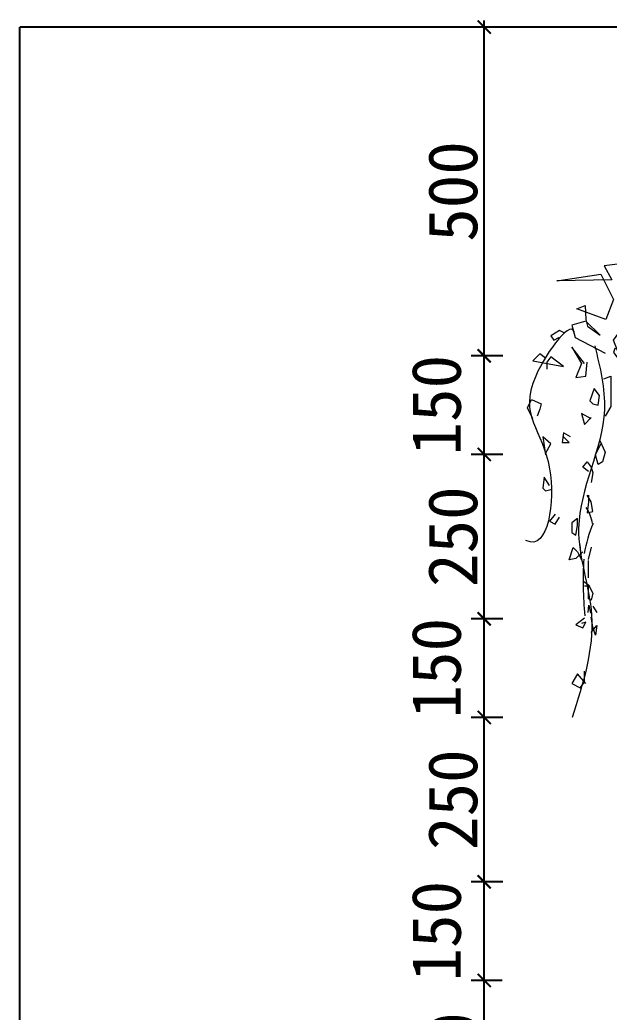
# Model space of a CAD drawing. Header units: millimetres. Extents: x 71641 to 191108, y -23091 to 29972.
# Drawn here: x 156213 to 157109, y -17680 to -16171 of the extents above; entities that cross this region are included whole.
import ezdxf

# ---------------------------------------------------------------- set-up
doc = ezdxf.new("R2010")
doc.units = ezdxf.units.MM
doc.layers.add('8', color=8, linetype='Continuous', lineweight=0)
doc.styles.add('30', font='SimSun.ttf', dxfattribs={"height": 75})
doc.dimstyles.new('30', dxfattribs={"dimscale": 0, "dimtxt": 90, "dimasz": 20, "dimexe": 20, "dimexo": 20, "dimgap": 10, "dimtad": 1, "dimdec": 0, "dimzin": 0, "dimdsep": 46, "dimtxsty": '30', "dimblk": 'ARCHTICK', "dimcen": 20, "dimdle": 10, "dimclrd": 8, "dimclre": 8, "dimclrt": 2, "dimadec": 0, "dimazin": 0, "dimtfac": 1, "dimtdec": 0, "dimtmove": 2, "dimatfit": 3, "dimldrblk": 'DOT', "dimfxl": 0, "dimtolj": 2, "dimtzin": 0, "dimlwd": -1, "dimarcsym": 0})

# ---------------------------------------------------------------- blocks, each defined once
blk = doc.blocks.new('_ARCHTICK')
at = {"color": 0, "linetype": 'ByBlock', "const_width": 0.15}
blk.add_lwpolyline([(-0.5, -0.5), (0.5, 0.5)], dxfattribs=at)
blk = doc.blocks.new('*D470')
at = {"color": 8, "lineweight": -2}
for p, q in [((156947.1, -17232.2), (156899, -17232.2)), ((156947.1, -17482.2), (156899, -17482.2))]:
    blk.add_line(p, q, dxfattribs=at)
at = {"color": 8}
blk.add_line((156919, -17492.2), (156919, -17222.2), dxfattribs=at)
at = {"layer": 'Defpoints', "color": 0}
for p in [(156919, -17232.2), (156967.1, -17232.2), (156967.1, -17482.2)]:
    blk.add_point(p, dxfattribs=at)
at = {"color": 8, "xscale": 20, "yscale": 20, "zscale": 20}
for p, rotation in [((156919, -17232.2), 90), ((156919, -17482.2), 270)]:
    blk.add_blockref('_ARCHTICK', p, dxfattribs=dict(at, rotation=rotation))
at = {"color": 2, "insert": (156871.5, -17357.2), "char_height": 75, "attachment_point": 5, "rotation": 90, "style": '30'}
blk.add_mtext('\\A2;250', dxfattribs=at)
blk = doc.blocks.new('_Dot')
at = {"color": 0, "linetype": 'ByBlock', "lineweight": -2}
blk.add_line((-0.5, 0), (-1, 0), dxfattribs=at)
at = {"color": 0, "linetype": 'ByBlock', "const_width": 0.5}
blk.add_lwpolyline([(-0.25, 0, 1), (0.25, 0, 1)], format="xyb", close=True, dxfattribs=at)
blk = doc.blocks.new('DOT')
at = {"color": 0, "linetype": 'ByBlock'}
blk.add_line((-0.5, 0), (-1, 0), dxfattribs=at)
at = {"color": 0, "linetype": 'ByBlock', "const_width": 0.5}
blk.add_lwpolyline([(-0.25, 0, 1), (0.25, 0, 1)], format="xyb", close=True, dxfattribs=at)
blk = doc.blocks.new('*D476')
at = {"color": 8}
blk.add_line((156919, -17642.2), (156919, -17472.2), dxfattribs=at)
at = {"color": 8, "lineweight": -2}
for p, q in [((156947.1, -17482.2), (156899, -17482.2)), ((156946.4, -17632.2), (156899, -17632.2))]:
    blk.add_line(p, q, dxfattribs=at)
at = {"layer": 'Defpoints', "color": 0}
for p in [(156919, -17482.2), (156967.1, -17482.2), (156966.4, -17632.2)]:
    blk.add_point(p, dxfattribs=at)
at = {"color": 8, "xscale": 20, "yscale": 20, "zscale": 20}
for p, rotation in [((156919, -17482.2), 90), ((156919, -17632.2), 270)]:
    blk.add_blockref('_ARCHTICK', p, dxfattribs=dict(at, rotation=rotation))
at = {"color": 2, "insert": (156846.5, -17557.2), "char_height": 75, "attachment_point": 5, "rotation": 90, "style": '30'}
blk.add_mtext('\\A2;150', dxfattribs=at)
blk = doc.blocks.new('*D477')
at = {"color": 8}
blk.add_line((156919, -17892.2), (156919, -17622.2), dxfattribs=at)
at = {"color": 8, "lineweight": -2}
for p, q in [((156946.4, -17632.2), (156899, -17632.2)), ((156946.4, -17882.2), (156899, -17882.2))]:
    blk.add_line(p, q, dxfattribs=at)
at = {"layer": 'Defpoints', "color": 0}
for p in [(156919, -17632.2), (156966.4, -17632.2), (156966.4, -17882.2)]:
    blk.add_point(p, dxfattribs=at)
at = {"color": 8, "xscale": 20, "yscale": 20, "zscale": 20}
for p, rotation in [((156919, -17632.2), 90), ((156919, -17882.2), 270)]:
    blk.add_blockref('_ARCHTICK', p, dxfattribs=dict(at, rotation=rotation))
at = {"color": 2, "insert": (156871.5, -17757.2), "char_height": 75, "attachment_point": 5, "rotation": 90, "style": '30'}
blk.add_mtext('\\A2;250', dxfattribs=at)
blk = doc.blocks.new('*D466')
at = {"color": 8}
blk.add_line((156919, -16692.2), (156919, -16172.2), dxfattribs=at)
at = {"color": 8, "lineweight": -2}
for p, q in [((156927.6, -16182.2), (156899, -16182.2)), ((156947.1, -16682.2), (156899, -16682.2))]:
    blk.add_line(p, q, dxfattribs=at)
at = {"layer": 'Defpoints', "color": 0}
for p in [(156919, -16182.2), (156947.6, -16182.2), (156967.1, -16682.2)]:
    blk.add_point(p, dxfattribs=at)
at = {"color": 8, "xscale": 20, "yscale": 20, "zscale": 20}
for p, rotation in [((156919, -16182.2), 90), ((156919, -16682.2), 270)]:
    blk.add_blockref('_ARCHTICK', p, dxfattribs=dict(at, rotation=rotation))
at = {"color": 2, "insert": (156871.5, -16432.2), "char_height": 75, "attachment_point": 5, "rotation": 90, "style": '30'}
blk.add_mtext('\\A2;500', dxfattribs=at)
blk = doc.blocks.new('*D467')
at = {"color": 8}
blk.add_line((156919, -16842.2), (156919, -16672.2), dxfattribs=at)
at = {"color": 8, "lineweight": -2}
for p, q in [((156947.1, -16682.2), (156899, -16682.2)), ((156947.1, -16832.2), (156899, -16832.2))]:
    blk.add_line(p, q, dxfattribs=at)
at = {"layer": 'Defpoints', "color": 0}
for p in [(156919, -16682.2), (156967.1, -16682.2), (156967.1, -16832.2)]:
    blk.add_point(p, dxfattribs=at)
at = {"color": 8, "xscale": 20, "yscale": 20, "zscale": 20}
for p, rotation in [((156919, -16682.2), 90), ((156919, -16832.2), 270)]:
    blk.add_blockref('_ARCHTICK', p, dxfattribs=dict(at, rotation=rotation))
at = {"color": 2, "insert": (156846.5, -16757.2), "char_height": 75, "attachment_point": 5, "rotation": 90, "style": '30'}
blk.add_mtext('\\A2;150', dxfattribs=at)
blk = doc.blocks.new('*D468')
at = {"color": 8}
blk.add_line((156919, -17092.2), (156919, -16822.2), dxfattribs=at)
at = {"color": 8, "lineweight": -2}
for p, q in [((156947.1, -16832.2), (156899, -16832.2)), ((156947.1, -17082.2), (156899, -17082.2))]:
    blk.add_line(p, q, dxfattribs=at)
at = {"layer": 'Defpoints', "color": 0}
for p in [(156919, -16832.2), (156967.1, -16832.2), (156967.1, -17082.2)]:
    blk.add_point(p, dxfattribs=at)
at = {"color": 8, "xscale": 20, "yscale": 20, "zscale": 20}
for p, rotation in [((156919, -16832.2), 90), ((156919, -17082.2), 270)]:
    blk.add_blockref('_ARCHTICK', p, dxfattribs=dict(at, rotation=rotation))
at = {"color": 2, "insert": (156871.5, -16957.2), "char_height": 75, "attachment_point": 5, "rotation": 90, "style": '30'}
blk.add_mtext('\\A2;250', dxfattribs=at)
blk = doc.blocks.new('*D469')
at = {"color": 8, "lineweight": -2}
for p, q in [((156947.1, -17082.2), (156899, -17082.2)), ((156947.1, -17232.2), (156899, -17232.2))]:
    blk.add_line(p, q, dxfattribs=at)
at = {"color": 8}
blk.add_line((156919, -17242.2), (156919, -17072.2), dxfattribs=at)
at = {"layer": 'Defpoints', "color": 0}
for p in [(156919, -17082.2), (156967.1, -17082.2), (156967.1, -17232.2)]:
    blk.add_point(p, dxfattribs=at)
at = {"color": 8, "xscale": 20, "yscale": 20, "zscale": 20}
for p, rotation in [((156919, -17082.2), 90), ((156919, -17232.2), 270)]:
    blk.add_blockref('_ARCHTICK', p, dxfattribs=dict(at, rotation=rotation))
at = {"color": 2, "insert": (156846.5, -17157.2), "char_height": 75, "attachment_point": 5, "rotation": 90, "style": '30'}
blk.add_mtext('\\A2;150', dxfattribs=at)
blk = doc.blocks.new('gegg')
at = {"layer": '8'}
for p, q in [((172152.9, -16887.2), (172186.1, -16933.6)), ((172164.5, -16935.2), (172171.2, -16960.1)), ((172186.1, -16933.6), (172181.1, -16960.1)), ((172184.8, -16992.3), (172029.6, -16992.3))]:
    blk.add_line(p, q, dxfattribs=at)
at = {"layer": '8', "color": 8}
for p, q in [((171906.3, -17183), (171902.1, -17202.2)), ((171902.1, -17203.6), (171902.1, -17230)), ((171902.1, -17282.6), (171902.8, -17271.5)), ((171902.8, -17271.5), (171905.6, -17283.6)), ((171909.2, -17272.9), (171914.9, -17282.8))]:
    blk.add_line(p, q, dxfattribs=at)
at = {"layer": '8'}
for points in [[(172168, -16719.4), (172226.1, -16702.5), (172170.4, -16692.9), (172218.8, -16666.4), (172189.8, -16644.7), (172168, -16649.5), (172151.1, -16671.2), (172141.4, -16697.7), (172158.3, -16709.8)], [(172054.3, -16680.8), (172030.1, -16678.4), (172015.6, -16688.1), (172049.5, -16704.9), (171984.2, -16707.3), (172051.9, -16731.4), (172020.4, -16750.7), (172035, -16767.6)], [(172054.3, -16690.5), (172068.8, -16709.8), (172059.1, -16724.2), (172059.1, -16760.4), (172042.2, -16786.9)], [(172072.4, -16845.8), (172102.7, -16858.3), (172131.6, -16847), (172116.5, -16837), (172158.1, -16853.3), (172163.1, -16809.4), (172150.5, -16798.1), (172153.1, -16859.6), (172206, -16820.7), (172174.5, -16778), (172182, -16762.9), (172163.1, -16757.9), (172208.5, -16767.9), (172203.5, -16727.8), (172156.8, -16729), (172168.2, -16736.6), (172170.7, -16715.2), (172127.9, -16716.5), (172083.8, -16757.9), (172115.3, -16735.3), (172077.5, -16725.3), (172028.4, -16739.1), (172032.1, -16731.5), (172018.3, -16722.7), (172009.5, -16754.1), (171974.2, -16749.1), (171926.3, -16755.4), (171937.7, -16776.7), (171854.5, -16778), (171921.3, -16767.9), (171940.2, -16806.8), (171928.8, -16837), (171884.7, -16820.7), (171897.3, -16815.6), (171898.6, -16837), (171901.1, -16847), (171920, -16860.8), (171898.6, -16839.5), (171877.2, -16845.8), (171882.2, -16864.6), (171927.6, -16888.4)], [(172247.1, -16768.7), (172241.6, -16738.6), (172222.4, -16741.3), (172225.2, -16771.4), (172227.9, -16782.4), (172208.7, -16820.7), (172214.2, -16779.6), (172236.2, -16790.6), (172227.9, -16809.7)], [(172121.9, -16796.8), (172096.6, -16761.1), (172115.6, -16765.3), (172090.3, -16794.7), (172105, -16836.8), (172126.1, -16813.7), (172077.6, -16826.3), (172064.9, -16836.8)], [(172140.9, -16754.8), (172143, -16769.5), (172162, -16780)], [(171991.1, -16805.2), (171955.2, -16780), (171970, -16796.8), (171989, -16798.9), (171991.1, -16805.2), (171963.6, -16836.8)], [(172269.1, -16875.4), (172304.8, -16853.5), (172285.6, -16837.1), (172288.3, -16807), (172293.8, -16785.1), (172260.9, -16776.9), (172241.6, -16812.5), (172249.9, -16845.3), (172266.4, -16809.7), (172277.3, -16828.9), (172266.4, -16848), (172258.1, -16883.6), (172260.9, -16891.8)], [(171994.5, -16892.3), (171999.5, -16887.3), (171942.5, -16881), (171940.4, -16887.3), (171955.2, -16906.2), (171940.4, -16868.3), (171951, -16853.6), (171970, -16845.2), (171961.5, -16826.3)], [(172026.9, -16857.8), (172001.6, -16830.5), (171982.6, -16870.4), (171991.1, -16892.3)], [(172196.1, -16847.4), (172204.4, -16840.8), (172212.7, -16849.1), (172204.4, -16854), (172199.4, -16847.4)], [(172230.7, -16878.1), (172211.4, -16842.5), (172222.4, -16875.4), (172238.9, -16859), (172216.9, -16850.8), (172197.7, -16875.4), (172227.9, -16897.3), (172249.9, -16856.2), (172230.7, -16842.5)], [(171866.5, -16857.8), (171858.1, -16853.6), (171845.4, -16862), (171849.7, -16868.3), (171858.1, -16864.1)], [(172292.5, -16880.6), (172277.5, -16857.4), (172282.5, -16873.9), (172284.2, -16887.2)], [(171896.1, -16904.1), (171877.1, -16878.9), (171891.9, -16904.1), (171883.4, -16925.1), (171898.2, -16923), (171900.3, -16902)], [(172199.4, -16880.6), (172196.1, -16887.2), (172199.4, -16890.5), (172204.4, -16890.5), (172204.4, -16885.5)], [(172241, -16892.1), (172247.6, -16882.2), (172254.3, -16888.8), (172252.6, -16895.5), (172246, -16897.1), (172237.6, -16897.1)], [(171837, -16895.7), (171828.5, -16889.4), (171818, -16899.9), (171864.4, -16908.3), (171845.4, -16893.6), (171839.1, -16902), (171839.1, -16912.5)], [(172285.8, -16903.7), (172299.1, -16912), (172289.2, -16917), (172289.2, -16908.7), (172279.2, -16900.4)], [(172352.3, -16905.4), (172342.4, -16895.5), (172334.1, -16903.7), (172340.7, -16907.1), (172355.7, -16905.4)], [(171925.6, -16927.2), (171936.2, -16923), (171936.2, -16944.1), (171936.2, -16969.3), (171927.7, -16984)], [(172279.2, -16936.9), (172264.2, -16948.5), (172280.9, -16946.8), (172287.5, -16938.5), (172277.5, -16931.9)], [(172325.7, -16941.8), (172315.8, -16926.9), (172329.1, -16928.6), (172332.4, -16943.5), (172322.4, -16943.5)], [(171919.3, -16952.5), (171910.9, -16941.9), (171904.5, -16960.9), (171908.8, -16965.1), (171917.2, -16967.2), (171919.3, -16952.5)], [(171818, -16988.2), (171809.5, -16971.4), (171815.9, -16958.8), (171830.7, -16965.1), (171828.5, -16973.5), (171824.3, -16984)], [(171906.6, -16988.2), (171891.9, -16979.8), (171896.1, -16996.6), (171906.6, -16986.1)], [(171837, -17040.8), (171845.4, -17026.1), (171832.8, -17015.6), (171837, -17042.9)], [(171875, -17015.6), (171864.4, -17009.2), (171862.3, -17024), (171872.9, -17024), (171864.4, -17015.6)], [(171919.3, -17019.8), (171927.7, -17038.7), (171923.5, -17053.4), (171917.2, -17057.6), (171913, -17042.9), (171921.4, -17026.1)], [(171902.4, -17068.1), (171894, -17061.8), (171900.3, -17053.4), (171906.6, -17061.8), (171908.8, -17070.2), (171906.6, -17085)], [(171843.3, -17089.2), (171834.9, -17076.6), (171832.8, -17093.4), (171837, -17097.6), (171845.4, -17095.5)], [(171902.4, -17103.9), (171902.4, -17114.4), (171900.3, -17131.2), (171908.8, -17129.1), (171906.6, -17114.4), (171900.3, -17103.9)], [(171851.8, -17133.3), (171843.3, -17143.9), (171851.8, -17148.1), (171858.1, -17137.5)], [(171885.5, -17139.6), (171877.1, -17146), (171877.1, -17160.7), (171883.4, -17164.9), (171885.5, -17150.2), (171885.5, -17139.6)], [(171894, -17190.1), (171883.4, -17200.6), (171872.9, -17202.7), (171879.2, -17183.8), (171885.5, -17190.1), (171891.9, -17202.7), (171889.8, -17179.6)], [(171894, -17234.3), (171902.4, -17240.6), (171908.8, -17253.2), (171906.6, -17263.7), (171902.4, -17261.6), (171902.4, -17242.7), (171896.1, -17242.7)], [(171896.1, -17291.1), (171883.4, -17301.6), (171894, -17305.8), (171898.2, -17297.4), (171891.9, -17299.5)], [(171906.6, -17312.8), (171915.1, -17302.3), (171913, -17317), (171908.8, -17304.4), (171906.6, -17289.7)], [(171898.2, -17390.7), (171885.5, -17375.9), (171877.1, -17390.7), (171889.8, -17397), (171896.1, -17388.5), (171896.1, -17371.7)]]:
    blk.add_lwpolyline(points, dxfattribs=at)
for centre, radius, start, end in [((172238.6, -16929.5), 218.2, 162.8721, 196.7169), ((172091.6, -16941), 106.4, 331.2035, 38.6355)]:
    blk.add_arc(centre, radius, start, end, dxfattribs=at)
at = {"layer": '8', "color": 8}
for centre, radius, start, end in [((171849.5, -17156.7), 59.8, 9.1653, 34.1864), ((172102, -17228.1), 209, 157.2024, 170.3455), ((172417.8, -17234.4), 523.6, 176.3766, 185.8139)]:
    blk.add_arc(centre, radius, start, end, dxfattribs=at)
at = {"layer": '8', "start_tangent": (-0.072792, 0.997347), "end_tangent": (-0.901154, 0.433499)}
blk.add_spline([(171881.3, -16859.9), (171822.2, -16923), (171843.3, -17063.9), (171807.4, -17173.3)], degree=3, dxfattribs=at)
at = {"layer": '8'}
for points in [[(172072.4, -16845.8), (172064.9, -16843.2), (172058.6, -16840.7), (172053.5, -16848.3), (172047.2, -16843.2), (172041, -16847), (172035.9, -16843.2), (172030.9, -16839.5)], [(172186.1, -16832.5), (172222.7, -16898.8), (172280.9, -16895.5), (172330.7, -16960.1)], [(172102.7, -16873.4), (172091.3, -16867.1), (172085, -16872.1), (172072.4, -16865.8), (172064.9, -16869.6), (172052.3, -16868.4), (172048.5, -16868.4), (172035.9, -16867.1), (172035.9, -16860.8), (172033.4, -16872.1)], [(171911.9, -16876.9), (171926.5, -16974.2), (171887.4, -17154.2), (171907, -17286.5), (171877.7, -17442.2)], [(172105.2, -16888.4), (172095.1, -16885.9), (172085, -16887.2), (172075, -16883.4), (172068.7, -16888.4), (172057.3, -16884.7), (172047.2, -16888.4), (172039.7, -16883.4), (172032.1, -16889.7)], [(172107.7, -16897.2), (172081.3, -16902.2), (172072.4, -16896), (172062.4, -16902.2), (172052.3, -16903.5), (172047.2, -16896), (172041, -16902.2), (172033.4, -16908.5), (172030.9, -16901), (172029.6, -16894.7)], [(172121.6, -16918.6), (172086.3, -16912.3), (172072.4, -16918.6), (172058.6, -16911), (172048.5, -16921.1), (172043.5, -16916), (172037.2, -16913.5), (172032.1, -16919.8), (172025.8, -16914.8)], [(172158.1, -16948.7), (172141.7, -16942.4), (172129.1, -16949.9), (172117.8, -16939.9), (172106.5, -16948.7), (172092.6, -16941.2), (172078.7, -16952.5), (172059.8, -16941.2), (172046, -16953.7), (172043.5, -16939.9), (172034.7, -16947.4), (172029.6, -16947.4)], [(172158.1, -16961.2), (172139.2, -16962.5), (172132.9, -16953.7), (172117.8, -16965), (172112.8, -16957.5), (172095.1, -16965), (172086.3, -16960), (172071.2, -16966.3), (172052.3, -16961.2), (172044.7, -16966.3), (172037.2, -16962.5), (172033.4, -16956.2)], [(172183.3, -16982.6), (172170.7, -16977.6), (172158.1, -16982.6), (172153.1, -16977.6), (172141.7, -16982.6), (172131.6, -16977.6), (172120.3, -16986.3), (172110.2, -16980.1), (172081.3, -16986.3), (172047.2, -16981.3), (172037.2, -16982.6), (172032.1, -16988.9), (172029.6, -16978.8)], [(172168.2, -16972.5), (172160.6, -16971.3), (172153.1, -16975), (172145.5, -16971.3), (172140.5, -16977.6), (172127.9, -16973.8), (172122.8, -16978.8), (172112.8, -16975), (172106.5, -16978.8), (172096.4, -16973.8), (172086.3, -16977.6), (172071.2, -16973.8), (172061.1, -16978.8), (172051, -16972.5), (172039.7, -16980.1), (172033.4, -16971.3)]]:
    blk.add_spline(points, degree=3, dxfattribs=at)

msp = doc.modelspace()

# ---------------------------------------------------------------- linework, layer by layer
for p in [(156213.4, -18982.2), (160003.4, -16182.2)]:
    msp.add_line(p, (156213.4, -16182.2))

# ---------------------------------------------------------------- block references
msp.add_blockref('gegg', (-14825, 210.1))

# ---------------------------------------------------------------- dimensions: what is measured, and where the dimension line sits
for base, p1, p2, picture, middle in [((156919, -16182.2), (156967.1, -16682.2), (156947.6, -16182.2), '*D466', (156871.5, -16432.2)), ((156919, -16682.2), (156967.1, -16832.2), (156967.1, -16682.2), '*D467', (156846.5, -16757.2)), ((156919, -16832.2), (156967.1, -17082.2), (156967.1, -16832.2), '*D468', (156871.5, -16957.2)), ((156919, -17082.2), (156967.1, -17232.2), (156967.1, -17082.2), '*D469', (156846.5, -17157.2)), ((156919, -17232.2), (156967.1, -17482.2), (156967.1, -17232.2), '*D470', (156871.5, -17357.2)), ((156919, -17482.2), (156966.4, -17632.2), (156967.1, -17482.2), '*D476', (156846.5, -17557.2)), ((156919, -17632.2), (156966.4, -17882.2), (156966.4, -17632.2), '*D477', (156871.5, -17757.2))]:
    dim = msp.add_linear_dim(base=base, p1=p1, p2=p2, angle=90, dimstyle='30', override={"dimscale": 1, "dimtxt": 75, "dimldrblk": 'DOT'})
    dim.commit()
    dim.dimension.update_dxf_attribs({"geometry": picture, "text_midpoint": middle})

doc.saveas('drawing.dxf')
